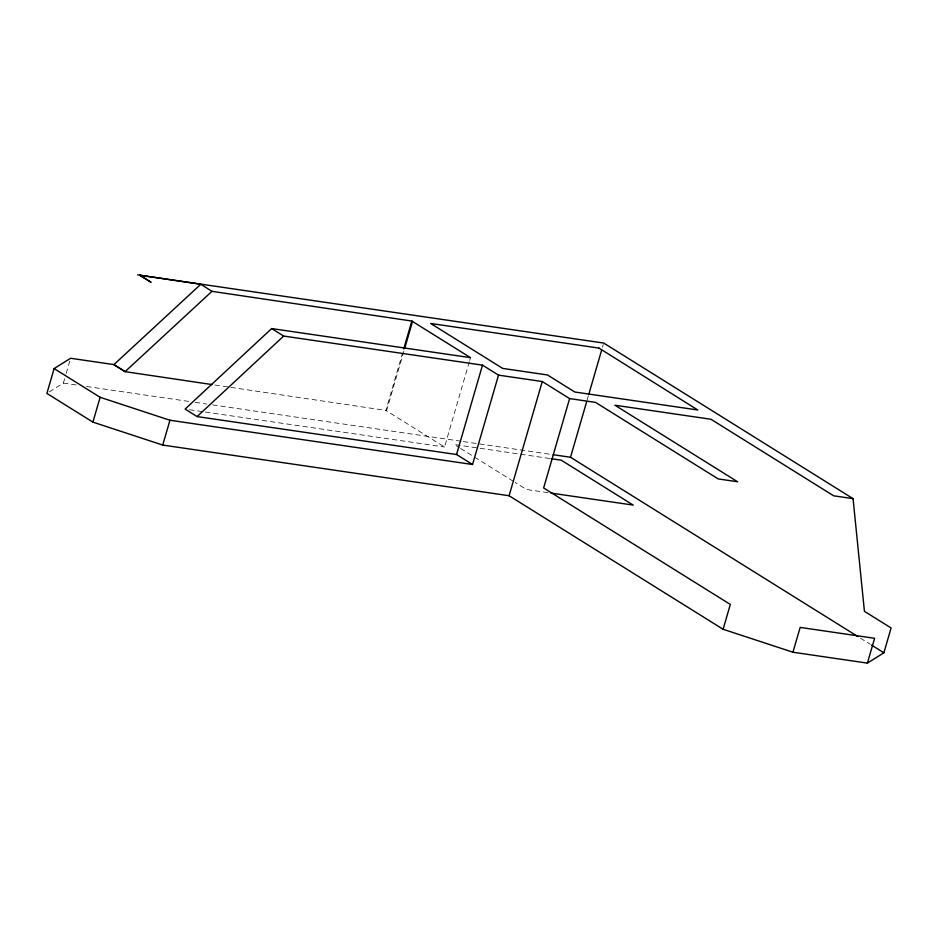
<?xml version="1.0" encoding="UTF-8"?>
<svg xmlns="http://www.w3.org/2000/svg" width="938" height="938" viewBox="0 0 938 938"><rect width="100%" height="100%" fill="white"/><g stroke="black" fill="none" stroke-linecap="round" stroke-linejoin="round"><path stroke-width="0.7" stroke-dasharray="4.69 3.52" d="M49.257 391.943L63.385 383.091L65.789 374.813M66.199 373.43L69.799 361.013M469.293 361.845L444.542 447.027L385.881 410.422L402.519 353.169M386.538 410.832L403.985 350.789M469.704 360.45L470.513 357.659M587.106 400.151L588.314 395.977M602.477 347.224L603.286 344.445M63.385 383.091L76.435 384.99M86.577 386.479L189.453 401.523M195.245 402.367L206.829 404.067M212.633 404.911L461.848 441.352M463.29 441.564L551.685 454.496M549.668 458.483L454.391 444.553L459.362 447.649M189.453 409.718L203.945 411.841M205.399 412.052L444.542 447.027M548.05 492.649L526.406 489.484L515.232 482.507M214.931 385.002L229.411 387.16M230.865 387.371L385.881 410.422M860.357 638.11L870.265 644.289M460.593 448.423L513.989 481.733"/><path stroke-width="1.41" d="M212.035 384.568L125.106 371.647L113.768 364.577L70.608 358.257L54.111 368.587L46.9 393.421L92.909 422.123L162.731 445.069L509.088 495.733L723.116 629.281L792.95 652.227L867.392 663.119L883.889 652.789L891.1 627.968L864.426 611.318L853.052 498.653L603.697 343.05L137.569 274.881M92.909 422.123L100.12 397.29L54.111 368.587M162.731 445.069L169.942 420.247L472.553 464.498L498.512 375.13L482.507 365.14L283.675 336.062L271.668 328.57L185.103 409.085L197.109 416.578L456.548 454.52L472.553 464.498M403.727 348.971L411.841 321.042L211.976 291.331L200.791 284.273L139.891 275.221L151.077 282.268L139.739 275.197M404.794 347.998L412.497 321.464L411.841 321.042M456.548 454.52L482.507 365.14M509.088 495.733L542.27 381.531L498.512 375.13M542.27 381.531L569.612 398.591L543.641 487.959L730.327 604.447L723.116 629.281M857.871 636.562L570.515 457.252L586.696 401.546M588.724 394.581L601.668 350.015M792.95 652.227L800.161 627.405L874.615 638.297L867.392 663.119M197.109 416.578L283.675 336.062M200.791 284.273L113.92 364.601L125.106 371.647L211.976 291.331M271.668 328.57L470.513 357.659L412.497 321.464M569.612 398.591L595.501 402.367L718.18 478.919L737.608 481.769L614.929 405.216L710.957 419.263L833.636 495.803L853.052 498.653M553.127 454.707L570.515 457.252M551.11 458.694L561.217 460.171L633.22 505.101L550.934 493.071M100.12 397.29L169.942 420.247M871.496 645.063L883.889 652.789M599.007 348.104L430.683 323.481L502.698 368.411L547.452 374.954L574.783 392.014L697.79 410L599.007 348.104"/></g></svg>
